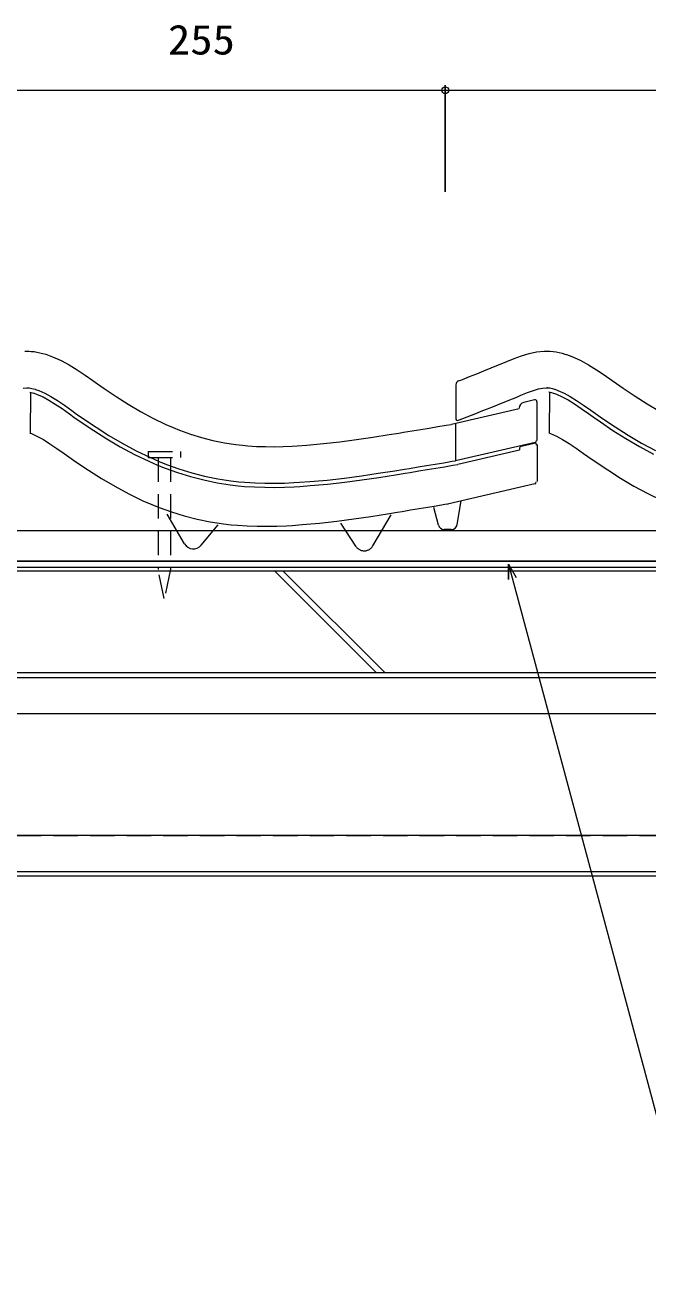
# Model space of a CAD drawing. Units: millimetres, scale not verified. Extents: x -641 to 633, y -299 to 317.
# Drawn here: x -143 to 164, y -299 to 316 of the extents above; entities that cross this region are included whole.
import ezdxf
from ezdxf.enums import TextEntityAlignment as Align

# ---------------------------------------------------------------- set-up
doc = ezdxf.new("R2010")
doc.units = ezdxf.units.MM
doc.header["$LTSCALE"] = 10
doc.linetypes.add('DASHED1', pattern=[1.8, 1.2, -0.6])
doc.linetypes.add('DASHED3', pattern=[4, 3, -1])
doc.layers.add('0-0_1', color=4, linetype='Continuous', lineweight=18)
doc.layers.add('0-1_2', color=7, linetype='Continuous', lineweight=18)
doc.styles.add('ＭＳ ゴシック', font='')
doc.styles.get('ＭＳ ゴシック').set_extended_font_data('MS Gothic')

msp = doc.modelspace()

# ---------------------------------------------------------------- linework, layer by layer
at = {"layer": '0-0_1'}
for p, q in [((69.25, 138.97), (69.25, 122.44)), ((70.51, 140.83), (71.63, 141.28)), ((114.97, 135.4), (115.01, 135.4)), ((115.01, 135.4), (115.59, 135.28)), ((-140.2, 135.32), (-140.16, 135.31)), ((-140.16, 135.31), (-139.57, 135.19)), ((-139.83, 135.22), (-140.01, 115.05)), ((-139.57, 135.19), (-138.92, 135.03)), ((-138.92, 135.03), (-138.13, 134.8)), ((-138.13, 134.8), (-137.95, 134.74)), ((-137.95, 134.74), (-136.48, 134.21)), ((-136.48, 134.21), (-133.65, 132.94)), ((-133.65, 132.94), (-130.79, 131.39)), ((-130.79, 131.39), (-127.67, 129.46)), ((-127.67, 129.46), (-124.3, 127.2)), ((107.87, 131.52), (102.63, 130.3)), ((109.02, 130.59), (109.02, 111.51)), ((115.33, 135.31), (115.16, 115.14)), ((115.59, 135.28), (116.25, 135.12)), ((116.25, 135.12), (117.03, 134.89)), ((117.03, 134.89), (117.22, 134.83)), ((117.22, 134.83), (118.68, 134.3)), ((118.68, 134.3), (121.51, 133.03)), ((121.51, 133.03), (124.38, 131.47)), ((124.38, 131.47), (127.49, 129.55)), ((127.49, 129.55), (130.86, 127.28)), ((-124.3, 127.2), (-120.68, 124.66)), ((-120.68, 124.66), (-118.45, 123.08)), ((-118.45, 123.08), (-114.9, 120.62)), ((67.06, 119.51), (100.31, 127.22)), ((70.55, 121.49), (76.94, 124.02)), ((130.86, 127.28), (134.49, 124.74)), ((134.49, 124.74), (136.72, 123.17)), ((136.72, 123.17), (140.26, 120.71)), ((-114.9, 120.62), (-108.72, 116.46)), ((69.08, 119.98), (69.08, 101.51)), ((140.26, 120.71), (146.44, 116.54)), ((-140.16, 115.18), (-139.41, 114.91)), ((-139.41, 114.91), (-136.45, 113.58)), ((-136.45, 113.58), (-133.46, 111.96)), ((-133.46, 111.96), (-130.27, 109.98)), ((-108.72, 116.46), (-102.31, 112.37)), ((-102.31, 112.37), (-95.67, 108.44)), ((115, 115.27), (115.75, 114.99)), ((115.75, 114.99), (118.71, 113.66)), ((118.71, 113.66), (121.7, 112.05)), ((121.7, 112.05), (124.89, 110.07)), ((146.44, 116.54), (152.85, 112.46)), ((152.85, 112.46), (159.49, 108.53)), ((-130.27, 109.98), (-126.85, 107.68)), ((-126.85, 107.68), (-123.21, 105.13)), ((-123.21, 105.13), (-120.98, 103.56)), ((-95.67, 108.44), (-88.78, 104.71)), ((-88.78, 104.71), (-81.71, 101.3)), ((108.16, 110.56), (69.08, 101.51)), ((70.26, 99.85), (100.57, 106.94)), ((100.58, 107.79), (100.57, 106.94)), ((101.35, 108.75), (107.69, 110.22)), ((109.13, 109.52), (109.13, 91.35)), ((124.89, 110.07), (128.31, 107.77)), ((128.31, 107.77), (131.95, 105.22)), ((131.95, 105.22), (134.18, 103.65)), ((159.49, 108.53), (166.38, 104.8)), ((-120.98, 103.56), (-117.46, 101.11)), ((-117.46, 101.11), (-111.31, 96.97)), ((-81.71, 101.3), (-77.35, 99.4)), ((-77.35, 99.4), (-73.66, 97.93)), ((59.41, 97.95), (63.6, 98.65)), ((63.6, 98.65), (67.79, 99.34)), ((67.79, 99.34), (70.22, 99.75)), ((134.18, 103.65), (137.71, 101.2)), ((137.71, 101.2), (143.86, 97.06)), ((-111.31, 96.97), (-104.94, 92.92)), ((-104.94, 92.92), (-98.37, 89.02)), ((-73.66, 97.93), (-67.49, 95.73)), ((-67.49, 95.73), (-61.13, 93.78)), ((-61.13, 93.78), (-54.67, 92.12)), ((23.1, 92.21), (31.41, 93.43)), ((31.41, 93.43), (39.61, 94.72)), ((39.61, 94.72), (44.34, 95.48)), ((44.34, 95.48), (46.8, 95.88)), ((46.8, 95.88), (51, 96.57)), ((51, 96.57), (55.21, 97.26)), ((55.21, 97.26), (59.41, 97.95)), ((143.86, 97.06), (150.22, 93.01)), ((150.22, 93.01), (156.79, 89.11)), ((-98.37, 89.02), (-91.55, 85.33)), ((-54.67, 92.12), (-48.12, 90.77)), ((-48.12, 90.77), (-41.61, 89.75)), ((-41.61, 89.75), (-37.68, 89.28)), ((-37.68, 89.28), (-34.62, 89)), ((-34.62, 89), (-29.67, 88.68)), ((-29.67, 88.68), (-24.7, 88.53)), ((-24.7, 88.53), (-19.79, 88.51)), ((-19.79, 88.51), (-14.97, 88.62)), ((-14.97, 88.62), (-10.24, 88.82)), ((-10.24, 88.82), (-7.44, 88.98)), ((-7.44, 88.98), (-2.38, 89.34)), ((-2.38, 89.34), (6.18, 90.12)), ((6.18, 90.12), (14.69, 91.1)), ((14.69, 91.1), (23.1, 92.21)), ((107.98, 90.21), (65.16, 80.29)), ((156.79, 89.11), (163.61, 85.42)), ((-91.55, 85.33), (-84.56, 81.95)), ((-84.56, 81.95), (-80.26, 80.09)), ((-80.26, 80.09), (-76.63, 78.64)), ((59.59, 79.46), (63.78, 80.16)), ((63.78, 80.16), (65.39, 80.42)), ((69.95, 70.24), (71.88, 81.85)), ((163.61, 85.42), (170.6, 82.04)), ((-76.63, 78.64), (-70.55, 76.47)), ((-64.12, 60.72), (-72.65, 75.25)), ((-70.55, 76.47), (-64.27, 74.54)), ((-64.27, 74.54), (-57.9, 72.91)), ((19.14, 73.03), (27.42, 74.25)), ((27.42, 74.25), (35.62, 75.53)), ((28.51, 59.79), (37.45, 75.03)), ((35.62, 75.53), (40.34, 76.29)), ((40.34, 76.29), (42.79, 76.69)), ((42.79, 76.69), (47, 77.38)), ((47, 77.38), (51.2, 78.07)), ((51.2, 78.07), (55.4, 78.76)), ((55.4, 78.76), (59.59, 79.46)), ((60.67, 69.98), (58.43, 78.55)), ((-57.9, 72.91), (-51.44, 71.58)), ((-55.95, 60.07), (-47.64, 70.13)), ((-51.44, 71.58), (-45.02, 70.57)), ((-45.02, 70.57), (-41.15, 70.11)), ((-41.15, 70.11), (-38.15, 69.84)), ((-38.15, 69.84), (-33.25, 69.52)), ((-33.25, 69.52), (-28.34, 69.37)), ((-28.34, 69.37), (-23.5, 69.35)), ((-23.5, 69.35), (-18.71, 69.46)), ((-18.71, 69.46), (-14.03, 69.66)), ((-14.03, 69.66), (-11.25, 69.82)), ((-11.25, 69.82), (-6.22, 70.17)), ((-6.22, 70.17), (2.29, 70.95)), ((2.29, 70.95), (10.76, 71.92)), ((10.76, 71.92), (19.14, 73.03)), ((20, 59.6), (12.67, 70.9)), ((66.99, 67.74), (63.57, 67.74))]:
    msp.add_line(p, q, dxfattribs=at)
at = {"layer": '0-0_1', "color": 2, "linetype": 'DASHED1'}
for p, q in [((-77.07, 103.17), (-77.07, 48.03)), ((-71.07, 103.17), (-71.07, 48.28)), ((-74.12, 33.77), (-77.07, 48.03)), ((-71.07, 48.28), (-74.12, 33.77)), ((-254.55, -22.73), (632.9, -22.73)), ((-254.55, -82.73), (632.9, -82.73))]:
    msp.add_line(p, q, dxfattribs=at)
at = {"layer": '0-0_1', "color": 2, "linetype": 'DASHED3'}
msp.add_line((-369.55, 49.27), (632.9, 49.27), dxfattribs=at)
at = {"layer": '0-0_1', "color": 2}
for p, q in [((95.15, 50.65), (188.92, -299.31)), ((30.19, -2.73), (-19.81, 47.27)), ((34.43, -2.73), (-15.57, 47.27)), ((632.9, -2.73), (-369.55, -2.73)), ((-254.55, -5.03), (632.9, -5.03)), ((-254.55, -100.43), (632.9, -100.43)), ((632.9, -102.73), (-254.55, -102.73))]:
    msp.add_line(p, q, dxfattribs=at)
at = {"layer": '0-0_1'}
for points in [[(-142.58, 155.43), (-140.42, 155.43), (-139.57, 155.38), (-138.1, 155.23), (-136.64, 155.01), (-135.18, 154.71), (-133.73, 154.35), (-132.3, 153.94), (-131.48, 153.67), (-128.97, 152.76), (-124.78, 150.89), (-120.75, 148.7), (-116.83, 146.27), (-112.98, 143.69), (-109.18, 141.02), (-106.97, 139.47), (-103.61, 137.13), (-97.76, 133.19), (-91.84, 129.42), (-85.81, 125.85), (-79.67, 122.52), (-73.38, 119.48), (-69.66, 117.87), (-66.58, 116.64), (-61.19, 114.71), (-55.71, 113.04), (-50.16, 111.61)], [(71.63, 141.28), (72.44, 141.6), (75.97, 142.98), (79.51, 144.38), (83.06, 145.8), (86.62, 147.23), (90.21, 148.69), (92.3, 149.56), (94.37, 150.41), (97.96, 151.87), (101.57, 153.2), (105.21, 154.32), (108.88, 155.12), (112.58, 155.52), (114.74, 155.52), (115.59, 155.47), (117.06, 155.32), (118.52, 155.09), (119.98, 154.8), (121.43, 154.44), (122.86, 154.02), (123.68, 153.76), (126.2, 152.85), (130.38, 150.97), (134.42, 148.78), (138.34, 146.36), (142.18, 143.77), (145.99, 141.11), (148.19, 139.55), (151.55, 137.21), (157.4, 133.28), (163.33, 129.5), (169.35, 125.93)], [(-143.39, 137.24), (-141.61, 137.43), (-140.93, 137.43), (-141.01, 137.43), (-140.4, 137.37), (-139.8, 137.28), (-139.13, 137.14), (-138.4, 136.96), (-137.55, 136.72), (-137.3, 136.64), (-135.73, 136.07), (-132.77, 134.74), (-129.78, 133.12), (-126.59, 131.14), (-123.17, 128.84), (-119.53, 126.29), (-117.3, 124.72), (-113.77, 122.27), (-107.62, 118.13), (-101.26, 114.08), (-94.69, 110.18), (-87.87, 106.49), (-80.88, 103.12), (-76.58, 101.25), (-72.95, 99.8), (-66.86, 97.63), (-60.59, 95.7), (-54.22, 94.07)], [(76.98, 124.04), (79.03, 124.84), (82.57, 126.24), (86.15, 127.65), (89.75, 129.09), (93.38, 130.55), (97.04, 132.04), (99.18, 132.92), (101.19, 133.76), (104.45, 135.08), (107.33, 136.14), (109.79, 136.89), (111.77, 137.33), (113.55, 137.52), (114.23, 137.52), (114.15, 137.52), (114.77, 137.46), (115.36, 137.37), (116.03, 137.23), (116.76, 137.05), (117.62, 136.8), (117.86, 136.72), (119.43, 136.15), (122.4, 134.82), (125.38, 133.21), (128.58, 131.23), (131.99, 128.93), (135.64, 126.38), (137.86, 124.81), (141.39, 122.36), (147.54, 118.22), (153.9, 114.17), (160.48, 110.27), (167.29, 106.58)], [(-50.16, 111.61), (-44.54, 110.45), (-38.89, 109.56), (-35.59, 109.18), (-33.07, 108.94), (-28.71, 108.66), (-24.35, 108.53), (-19.98, 108.51), (-15.62, 108.61), (-11.25, 108.8), (-8.72, 108.94), (-4, 109.28), (4.13, 110.02), (12.24, 110.95), (20.33, 112.02), (28.41, 113.21), (36.47, 114.47), (41.15, 115.22), (43.58, 115.62), (47.77, 116.3), (51.95, 116.99), (56.14, 117.68), (60.32, 118.38), (64.51, 119.07), (66.94, 119.48)], [(-54.22, 94.07), (-47.76, 92.74), (-41.33, 91.73), (-37.47, 91.27), (-34.47, 91), (-29.57, 90.68), (-24.66, 90.53), (-19.81, 90.51), (-15.03, 90.62), (-10.35, 90.82), (-7.57, 90.98), (-2.54, 91.33), (5.97, 92.11), (14.45, 93.08), (22.82, 94.19), (31.11, 95.41), (39.3, 96.69), (44.02, 97.45), (46.47, 97.85), (50.68, 98.54), (54.88, 99.23), (59.08, 99.92), (63.27, 100.62), (67.46, 101.32), (69.08, 101.59)]]:
    msp.add_lwpolyline(points, dxfattribs=at)
at = {"layer": '0-0_1', "color": 2, "linetype": 'DASHED1'}
for points in [[(-82.07, 106.17), (-66.07, 106.17), (-66.07, 103.17)], [(-82.07, 106.17), (-82.07, 103.17), (-66.07, 103.17)]]:
    msp.add_lwpolyline(points, dxfattribs=at)
at = {"layer": '0-0_1', "color": 2}
for points in [[(95.15, 43.15), (95.15, 50.65), (98.9, 44.15)], [(632.9, 47.27), (-369.55, 47.27), (-369.55, -2.73)]]:
    msp.add_lwpolyline(points, dxfattribs=at)
at = {"layer": '0-0_1'}
for centre, radius, start, end in [((71.25, 138.97), 2, 111.74902, 180), ((103.31, 127.38), 3, 103.0288, 179.5), ((108.1, 130.54), 1, 359.5, 103.0288), ((70.18, 122.42), 1, 179.5, 291.53166), ((107.93, 111.53), 1, 283.04497, 359.5), ((101.58, 107.78), 1, 103.08296, 179.5), ((107.91, 109.25), 1, 359.5, 103.08296), ((107.76, 91.19), 1, 283.04497, 359.5), ((63.57, 70.74), 3, 194.67639, 270), ((66.99, 70.74), 3, 270, 350.53767), ((-59.8, 63.25), 5, 210.42578, 320.47001)]:
    msp.add_arc(centre, radius, start, end, dxfattribs=at)
at = {"layer": '0-0_1', "linetype": 'DASHED1'}
msp.add_arc((24.19, 62.31), 5, 212.93986, 329.61716, dxfattribs=at)
at = {"layer": '0-1_2'}
for p, q in [((-403.65, 283.81), (573.64, 283.81)), ((64.06, 233.81), (64.06, 286.31)), ((-321.55, 67.27), (632.9, 67.27)), ((-369.55, 49.27), (632.9, 49.27)), ((632.9, 52.27), (-321.55, 52.27)), ((95.15, 50.65), (95.15, 43.15)), ((95.15, 50.65), (98.9, 44.15)), ((95.15, 50.65), (188.92, -299.31)), ((632.9, 47.27), (-369.55, 47.27)), ((30.19, -2.73), (-19.81, 47.27)), ((-15.57, 47.27), (34.43, -2.73)), ((632.9, -2.73), (-282.55, -2.73)), ((-254.55, -22.73), (632.9, -22.73)), ((632.9, -82.73), (-254.55, -82.73)), ((-254.55, -100.43), (632.9, -100.43))]:
    msp.add_line(p, q, dxfattribs=at)
at = {"layer": '0-1_2', "color": 2}
for p, q in [((-190.65, 283.81), (64.06, 283.81)), ((64.06, 286.31), (64.06, 233.81)), ((64.06, 283.81), (319.35, 283.81)), ((-321.55, 67.27), (632.9, 67.27)), ((-321.55, 52.27), (632.9, 52.27))]:
    msp.add_line(p, q, dxfattribs=at)
at = {"layer": '0-1_2'}
msp.add_lwpolyline([(632.9, -102.73), (-254.55, -102.73), (-254.55, -5.03), (632.9, -5.03)], dxfattribs=at)
at = {"layer": '0-1_2', "color": 2}
msp.add_circle((64.06, 283.81), 1.7, dxfattribs=at)
msp.add_circle((64.06, 283.81), 1.7, dxfattribs=at)

# ---------------------------------------------------------------- texts
at = {"layer": '0-1_2', "style": 'ＭＳ ゴシック', "width": 1.1}
msp.add_text('255', height=14.66, dxfattribs=at).set_placement((-72.26, 296.96), align=Align.BOTTOM_LEFT)

doc.saveas('drawing.dxf')
